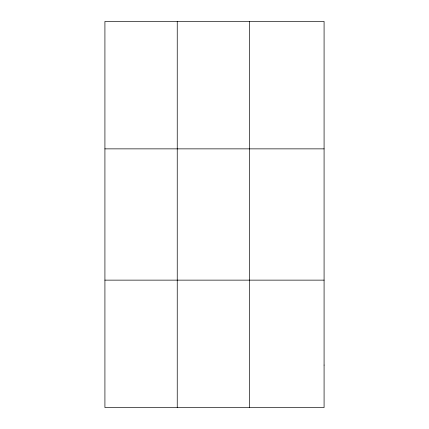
<?xml version="1.0" encoding="UTF-8"?>
<svg xmlns="http://www.w3.org/2000/svg" width="429" height="429" viewBox="0 0 429 429"><rect width="100%" height="100%" fill="white"/><g stroke="black" fill="none" stroke-linecap="round" stroke-linejoin="round"><path stroke-width="0.64" d="M177.241 407.55L177.241 21.45M249.565 407.55L249.565 21.45M104.917 148.863L324.083 148.863M104.917 280.137L324.083 280.137M324.083 365.079L324.083 407.55L104.917 407.55L104.917 21.45L324.083 21.45L324.083 365.079"/></g></svg>
